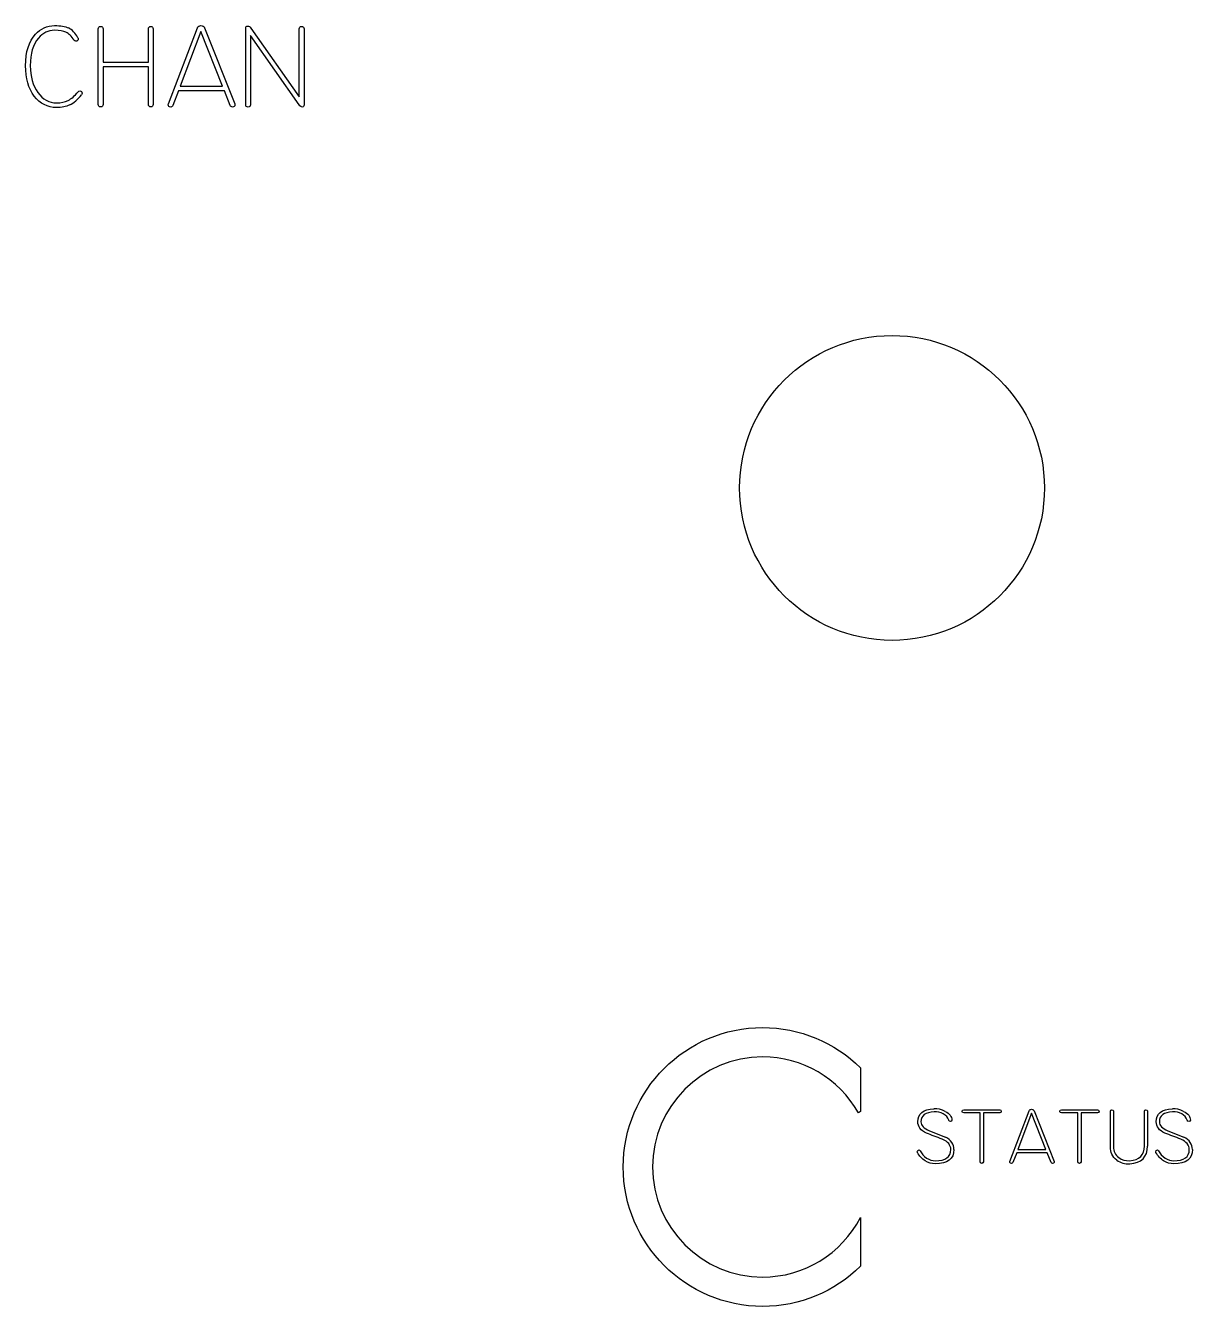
# Model space of a CAD drawing. Header units: millimetres. Extents: x 9 to 143, y 7 to 117.
# Drawn here: x 91.26 to 133.36, y 71.26 to 117.47 of the extents above; entities that cross this region are included whole.
import ezdxf

# ---------------------------------------------------------------- set-up
doc = ezdxf.new("R2010")
doc.units = ezdxf.units.MM
doc.layers.get('0').update_dxf_attribs({"linetype": 'CONTINUOUS'})

msp = doc.modelspace()

# ---------------------------------------------------------------- linework, layer by layer
for p, q in [((96.414, 114.643), (97.456, 117.382)), ((97.718, 117.386), (98.802, 114.643)), ((99.199, 114.614), (99.199, 117.374)), ((99.39, 117.374), (101.134, 114.897)), ((93.882, 114.622), (93.882, 117.353)), ((94.052, 117.353), (94.052, 116.154)), ((95.69, 116.154), (95.69, 117.353)), ((95.859, 117.353), (95.859, 114.622)), ((101.134, 114.605), (99.369, 117.11)), ((99.369, 117.11), (99.369, 114.614)), ((101.134, 114.897), (101.134, 117.353)), ((101.304, 117.353), (101.304, 114.605)), ((94.052, 116.154), (95.69, 116.154)), ((95.69, 115.985), (94.052, 115.985)), ((94.052, 115.985), (94.052, 114.622)), ((95.69, 114.622), (95.69, 115.985)), ((96.779, 115.113), (96.573, 114.585)), ((98.434, 115.113), (96.779, 115.113)), ((98.643, 114.585), (98.434, 115.113)), ((121.385, 79.871), (121.385, 78.292)), ((121.385, 78.292), (121.311, 78.249)), ((125.114, 78.356), (126.412, 78.356)), ((125.706, 78.243), (125.114, 78.243)), ((125.706, 76.479), (125.706, 78.243)), ((126.412, 78.243), (125.819, 78.243)), ((125.819, 78.243), (125.819, 76.479)), ((126.779, 76.493), (127.473, 78.319)), ((127.648, 78.322), (128.37, 76.493)), ((128.638, 78.356), (129.937, 78.356)), ((129.231, 78.243), (128.638, 78.243)), ((129.231, 76.479), (129.231, 78.243)), ((129.937, 78.243), (129.344, 78.243)), ((129.344, 78.243), (129.344, 76.479)), ((130.402, 77.026), (130.402, 78.302)), ((130.515, 78.302), (130.515, 77.026)), ((131.63, 77.046), (131.63, 78.302)), ((131.743, 78.302), (131.743, 77.046)), ((123.875, 77.594), (124.451, 77.373)), ((132.479, 77.594), (133.055, 77.373)), ((127.022, 76.806), (126.885, 76.454)), ((128.125, 76.806), (127.022, 76.806)), ((128.265, 76.454), (128.125, 76.806)), ((121.385, 74.475), (121.385, 72.712))]:
    msp.add_line(p, q)
for points in [[(96.838, 115.283), (98.362, 115.283), (97.585, 117.258)], [(127.062, 76.919), (128.078, 76.919), (127.559, 78.236)]]:
    msp.add_lwpolyline(points, close=True)
for centre, major_axis, ratio, start_param, end_param in [((74.028, 64.989), (18.711, 52.42), 0.103498, 6.194595, 6.271169), ((91.65, 163.146), (-0.931, 48.602), 0.11153, 3.191396, 3.271858), ((126.918, 44.546), (-2.909, 33.844), 0.142141, 6.195403, 6.27713), ((135.523, 44.546), (-2.909, 33.844), 0.142141, 6.195403, 6.27713), ((-17.541, 19.769), (142.267, 57.326), 0.052923, 6.261863, 6.327632), ((-8.936, 19.769), (142.267, 57.326), 0.052923, 6.261863, 6.327632), ((-970.983, 1028.75), (1102.589, -952.137), 0.018199, 6.26489, 6.2989), ((197.783, 276.43), (66.952, 199.993), 0.055175, 3.122596, 3.164774), ((142.562, 108.942), (-11.706, -32.391), 0.125846, 6.244663, 6.338016)]:
    msp.add_ellipse(centre, major_axis=major_axis, ratio=ratio, start_param=start_param, end_param=end_param)
for points, knots in [([(91.609, 117.153), (91.801, 117.362), (92.033, 117.467), (92.303, 117.467), (92.518, 117.467), (92.684, 117.438), (92.803, 117.382)], [5, 5, 5, 5, 6, 6, 6, 7, 7, 7, 7]), ([(93.882, 117.353), (93.882, 117.409), (93.911, 117.437), (94.024, 117.437), (94.052, 117.409), (94.052, 117.353)], [8, 8, 8, 8, 9, 9, 10, 10, 10, 10]), ([(95.69, 117.353), (95.69, 117.409), (95.718, 117.437), (95.831, 117.437), (95.859, 117.409), (95.859, 117.353)], [13, 13, 13, 13, 14, 14, 15, 15, 15, 15]), ([(97.456, 117.382), (97.475, 117.439), (97.519, 117.467), (97.587, 117.467), (97.652, 117.467), (97.695, 117.44), (97.718, 117.386)], [10, 10, 10, 10, 11, 11, 11, 12, 12, 12, 12]), ([(99.199, 117.374), (99.199, 117.425), (99.222, 117.45), (99.267, 117.45), (99.315, 117.45), (99.356, 117.425), (99.39, 117.374)], [7, 7, 7, 7, 8, 8, 8, 9, 9, 9, 9]), ([(101.134, 117.353), (101.134, 117.409), (101.162, 117.437), (101.275, 117.437), (101.304, 117.409), (101.304, 117.353)], [11, 11, 11, 11, 12, 12, 13, 13, 13, 13]), ([(91.571, 114.925), (91.362, 115.201), (91.258, 115.566), (91.258, 116.021), (91.258, 116.519), (91.375, 116.896), (91.609, 117.153)], [3, 3, 3, 3, 4, 4, 4, 5, 5, 5, 5]), ([(91.719, 117.018), (91.524, 116.789), (91.427, 116.457), (91.427, 116.021), (91.427, 115.626), (91.518, 115.303), (91.879, 114.806), (92.106, 114.681), (92.38, 114.681), (92.538, 114.681), (92.675, 114.71), (92.792, 114.768)], [14, 14, 14, 14, 15, 15, 15, 16, 16, 17, 17, 17, 18, 18, 18, 18]), ([(92.714, 117.229), (92.615, 117.275), (92.478, 117.298), (92.303, 117.298), (92.072, 117.298), (91.877, 117.204), (91.719, 117.018)], [12, 12, 12, 12, 13, 13, 13, 14, 14, 14, 14]), ([(93.146, 117.032), (93.154, 117.017), (93.158, 117.003), (93.158, 116.989), (93.158, 116.932), (93.129, 116.904), (93.07, 116.904), (93.041, 116.904), (93.019, 116.918), (93.002, 116.947)], [8, 8, 8, 8, 9, 9, 9, 10, 10, 10, 11, 11, 11, 11]), ([(93.15, 115.079), (93.167, 115.099), (93.187, 115.109), (93.209, 115.109), (93.269, 115.109), (93.298, 115.081), (93.298, 115.024), (93.298, 115.005), (93.291, 114.986), (93.277, 114.969)], [19, 19, 19, 19, 20, 20, 20, 21, 21, 21, 22, 22, 22, 22]), ([(92.849, 114.609), (92.72, 114.544), (92.56, 114.512), (92.371, 114.512), (92.047, 114.512), (91.78, 114.65), (91.571, 114.925)], [1, 1, 1, 1, 2, 2, 2, 3, 3, 3, 3]), ([(94.052, 114.622), (94.052, 114.566), (94.024, 114.537), (93.911, 114.537), (93.882, 114.566), (93.882, 114.622)], [5, 5, 5, 5, 6, 6, 7, 7, 7, 7]), ([(95.859, 114.622), (95.859, 114.566), (95.831, 114.537), (95.718, 114.537), (95.69, 114.566), (95.69, 114.622)], [0, 0, 0, 0, 1, 1, 2, 2, 2, 2]), ([(96.573, 114.585), (96.559, 114.548), (96.533, 114.529), (96.493, 114.529), (96.435, 114.529), (96.405, 114.556), (96.405, 114.609), (96.405, 114.621), (96.408, 114.632), (96.414, 114.643)], [6, 6, 6, 6, 7, 7, 7, 8, 8, 8, 9, 9, 9, 9]), ([(98.802, 114.643), (98.807, 114.632), (98.81, 114.621), (98.81, 114.609), (98.81, 114.556), (98.781, 114.529), (98.722, 114.529), (98.683, 114.529), (98.657, 114.548), (98.643, 114.585)], [0, 0, 0, 0, 1, 1, 1, 2, 2, 2, 3, 3, 3, 3]), ([(99.369, 114.614), (99.369, 114.557), (99.341, 114.529), (99.228, 114.529), (99.199, 114.557), (99.199, 114.614)], [4, 4, 4, 4, 5, 5, 6, 6, 6, 6]), ([(101.304, 114.605), (101.304, 114.554), (101.284, 114.529), (101.244, 114.529), (101.204, 114.529), (101.167, 114.554), (101.134, 114.605)], [0, 0, 0, 0, 1, 1, 1, 2, 2, 2, 2]), ([(117.024, 100.788), (117.024, 97.75), (119.487, 95.288), (125.562, 95.288), (128.024, 97.75), (128.024, 103.825), (125.562, 106.288), (119.487, 106.288), (117.024, 103.825), (117.024, 100.788)], [0, 0, 0, 0, 1, 1, 2, 2, 3, 3, 4, 4, 4, 4]), ([(121.385, 72.712), (120.46, 71.797), (119.203, 71.263), (117.854, 71.263), (115.081, 71.263), (112.825, 73.52), (112.825, 79.065), (115.081, 81.322), (117.854, 81.322)], [8, 8, 8, 8, 9, 9, 9, 10, 10, 11, 11, 11, 11]), ([(121.311, 78.249), (120.606, 79.491), (119.281, 80.263), (117.854, 80.263), (115.665, 80.263), (113.883, 78.482), (113.883, 74.103), (115.665, 72.322), (117.854, 72.322), (119.347, 72.322), (120.7, 73.147), (121.385, 74.475)], [3, 3, 3, 3, 4, 4, 4, 5, 5, 6, 6, 6, 7, 7, 7, 7]), ([(123.762, 77.512), (123.557, 77.61), (123.454, 77.746), (123.454, 77.921), (123.454, 78.22), (123.649, 78.377), (124.039, 78.392)], [11, 11, 11, 11, 12, 12, 12, 13, 13, 13, 13]), ([(124.044, 78.279), (123.726, 78.264), (123.567, 78.147), (123.567, 77.927), (123.567, 77.791), (123.67, 77.68), (123.875, 77.594)], [19, 19, 19, 19, 20, 20, 20, 21, 21, 21, 21]), ([(124.442, 78.296), (124.604, 78.213), (124.685, 78.11), (124.685, 77.986), (124.685, 77.954), (124.666, 77.938), (124.628, 77.938), (124.598, 77.938), (124.579, 77.952), (124.569, 77.98)], [14, 14, 14, 14, 15, 15, 15, 16, 16, 16, 17, 17, 17, 17]), ([(125.114, 78.243), (125.076, 78.243), (125.057, 78.262), (125.057, 78.299), (125.057, 78.337), (125.076, 78.356), (125.114, 78.356)], [6, 6, 6, 6, 7, 7, 7, 8, 8, 8, 8]), ([(126.412, 78.356), (126.45, 78.356), (126.468, 78.337), (126.468, 78.299), (126.468, 78.262), (126.45, 78.243), (126.412, 78.243)], [9, 9, 9, 9, 10, 10, 10, 11, 11, 11, 11]), ([(127.473, 78.319), (127.486, 78.356), (127.515, 78.375), (127.561, 78.375), (127.604, 78.375), (127.633, 78.357), (127.648, 78.322)], [10, 10, 10, 10, 11, 11, 11, 12, 12, 12, 12]), ([(128.638, 78.243), (128.601, 78.243), (128.582, 78.262), (128.582, 78.299), (128.582, 78.337), (128.601, 78.356), (128.638, 78.356)], [6, 6, 6, 6, 7, 7, 7, 8, 8, 8, 8]), ([(129.937, 78.356), (129.974, 78.356), (129.993, 78.337), (129.993, 78.299), (129.993, 78.262), (129.974, 78.243), (129.937, 78.243)], [9, 9, 9, 9, 10, 10, 10, 11, 11, 11, 11]), ([(130.402, 78.302), (130.402, 78.34), (130.421, 78.358), (130.459, 78.358), (130.496, 78.358), (130.515, 78.34), (130.515, 78.302)], [4, 4, 4, 4, 5, 5, 5, 6, 6, 6, 6]), ([(131.63, 78.302), (131.63, 78.34), (131.649, 78.358), (131.724, 78.358), (131.743, 78.34), (131.743, 78.302)], [11, 11, 11, 11, 12, 12, 13, 13, 13, 13]), ([(132.366, 77.512), (132.161, 77.61), (132.059, 77.746), (132.059, 77.921), (132.059, 78.22), (132.254, 78.377), (132.643, 78.392)], [11, 11, 11, 11, 12, 12, 12, 13, 13, 13, 13]), ([(132.649, 78.279), (132.331, 78.264), (132.172, 78.147), (132.172, 77.927), (132.172, 77.791), (132.274, 77.68), (132.479, 77.594)], [19, 19, 19, 19, 20, 20, 20, 21, 21, 21, 21]), ([(133.047, 78.296), (133.208, 78.213), (133.289, 78.11), (133.289, 77.986), (133.289, 77.954), (133.27, 77.938), (133.233, 77.938), (133.203, 77.938), (133.183, 77.952), (133.174, 77.98)], [14, 14, 14, 14, 15, 15, 15, 16, 16, 16, 17, 17, 17, 17]), ([(123.534, 76.88), (123.592, 76.769), (123.672, 76.681), (123.875, 76.551), (123.978, 76.518), (124.081, 76.518), (124.457, 76.518), (124.645, 76.652), (124.645, 76.919), (124.645, 77.079), (124.543, 77.205), (124.338, 77.297)], [6, 6, 6, 6, 7, 7, 8, 8, 8, 9, 9, 9, 10, 10, 10, 10]), ([(132.138, 76.88), (132.196, 76.769), (132.276, 76.681), (132.479, 76.551), (132.582, 76.518), (132.685, 76.518), (133.062, 76.518), (133.25, 76.652), (133.25, 76.919), (133.25, 77.079), (133.147, 77.205), (132.942, 77.297)], [6, 6, 6, 6, 7, 7, 8, 8, 8, 9, 9, 9, 10, 10, 10, 10]), ([(123.443, 76.812), (123.437, 76.821), (123.435, 76.832), (123.435, 76.843), (123.435, 76.886), (123.454, 76.908), (123.494, 76.908), (123.511, 76.908), (123.524, 76.898), (123.534, 76.88)], [3, 3, 3, 3, 4, 4, 4, 5, 5, 5, 6, 6, 6, 6]), ([(124.758, 76.922), (124.758, 76.578), (124.533, 76.405), (124.081, 76.405), (123.957, 76.405), (123.837, 76.442), (123.721, 76.514)], [0, 0, 0, 0, 1, 1, 1, 2, 2, 2, 2]), ([(132.048, 76.812), (132.042, 76.821), (132.039, 76.832), (132.039, 76.843), (132.039, 76.886), (132.059, 76.908), (132.098, 76.908), (132.115, 76.908), (132.128, 76.898), (132.138, 76.88)], [3, 3, 3, 3, 4, 4, 4, 5, 5, 5, 6, 6, 6, 6]), ([(133.363, 76.922), (133.363, 76.578), (133.137, 76.405), (132.685, 76.405), (132.561, 76.405), (132.441, 76.442), (132.326, 76.514)], [0, 0, 0, 0, 1, 1, 1, 2, 2, 2, 2]), ([(125.819, 76.479), (125.819, 76.441), (125.8, 76.422), (125.725, 76.422), (125.706, 76.441), (125.706, 76.479)], [2, 2, 2, 2, 3, 3, 4, 4, 4, 4]), ([(126.885, 76.454), (126.876, 76.429), (126.858, 76.417), (126.832, 76.417), (126.793, 76.417), (126.773, 76.435), (126.773, 76.47), (126.773, 76.478), (126.775, 76.485), (126.779, 76.493)], [6, 6, 6, 6, 7, 7, 7, 8, 8, 8, 9, 9, 9, 9]), ([(128.37, 76.493), (128.374, 76.485), (128.376, 76.478), (128.376, 76.47), (128.376, 76.435), (128.357, 76.417), (128.318, 76.417), (128.292, 76.417), (128.274, 76.429), (128.265, 76.454)], [0, 0, 0, 0, 1, 1, 1, 2, 2, 2, 3, 3, 3, 3]), ([(129.344, 76.479), (129.344, 76.441), (129.325, 76.422), (129.25, 76.422), (129.231, 76.441), (129.231, 76.479)], [2, 2, 2, 2, 3, 3, 4, 4, 4, 4])]:
    msp.add_open_spline(points, degree=3, knots=knots)
for points in [[(93.002, 116.947), (92.923, 117.081), (92.827, 117.175), (92.714, 117.229)], [(92.792, 114.768), (92.909, 114.826), (93.029, 114.93), (93.15, 115.079)], [(117.854, 81.322), (119.191, 81.322), (120.456, 80.786), (121.385, 79.871)], [(124.373, 78.206), (124.274, 78.261), (124.165, 78.285), (124.044, 78.279)], [(124.569, 77.98), (124.537, 78.076), (124.472, 78.151), (124.373, 78.206)], [(132.978, 78.206), (132.879, 78.261), (132.769, 78.285), (132.649, 78.279)], [(133.174, 77.98), (133.142, 78.076), (133.076, 78.151), (132.978, 78.206)], [(124.338, 77.297), (124.146, 77.369), (123.954, 77.44), (123.762, 77.512)], [(132.942, 77.297), (132.75, 77.369), (132.558, 77.44), (132.366, 77.512)], [(123.721, 76.514), (123.606, 76.587), (123.513, 76.686), (123.443, 76.812)], [(130.634, 76.544), (130.48, 76.66), (130.402, 76.821), (130.402, 77.026)], [(130.515, 77.026), (130.515, 76.859), (130.579, 76.727), (130.707, 76.631)], [(131.097, 76.518), (131.452, 76.541), (131.63, 76.717), (131.63, 77.046)], [(132.326, 76.514), (132.21, 76.587), (132.117, 76.686), (132.048, 76.812)]]:
    msp.add_open_spline(points, degree=3)

doc.saveas('drawing.dxf')
